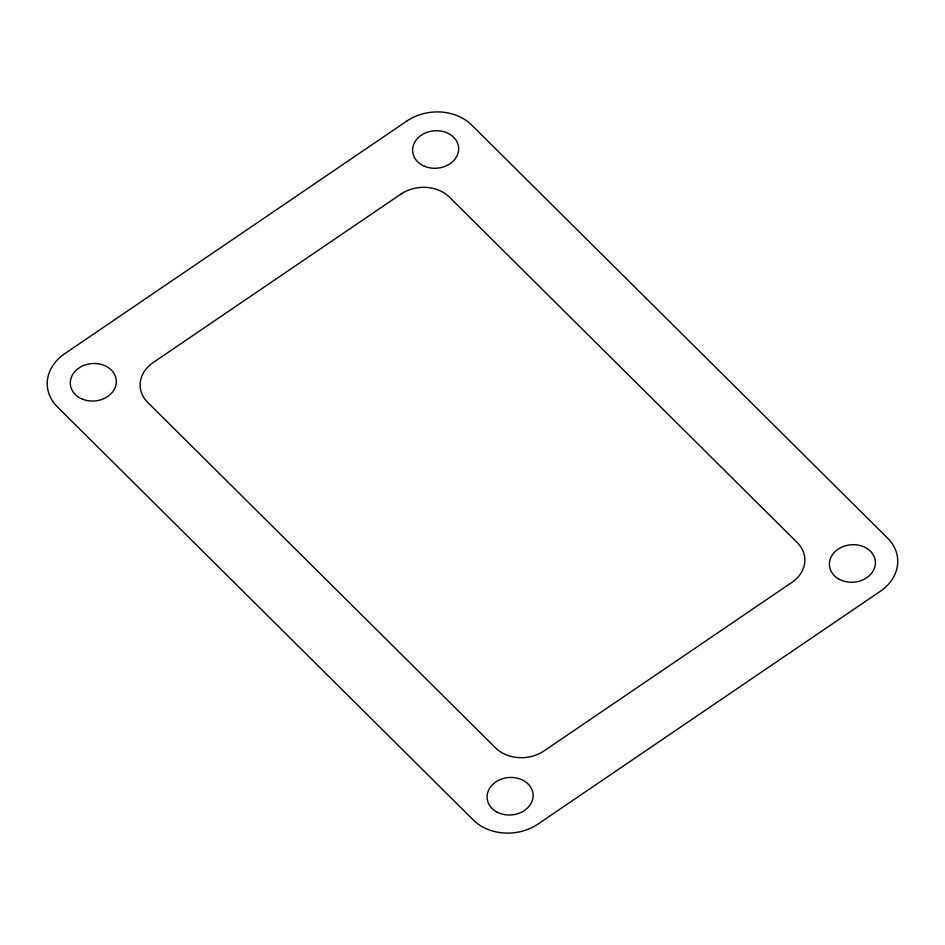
<?xml version="1.0" encoding="UTF-8"?>
<svg xmlns="http://www.w3.org/2000/svg" width="945" height="945" viewBox="0 0 945 945"><rect width="100%" height="100%" fill="white"/><g stroke="black" fill="none" stroke-linecap="round" stroke-linejoin="round"><path stroke-width="1.42" d="M406.917 120.995L64.614 353.773A46.128 37.505 -5.2 0 0 57.267 406.763L474.059 820.732A46.14 37.517 -5.2 0 0 538.071 824.016L880.374 591.251A46.14 37.517 -5.2 0 0 888.43 538.957L471.649 125A46.128 37.505 -5.2 0 0 406.917 120.995M400.869 194.127L153.149 362.573A34.599 28.126 -5.2 0 0 147.644 402.334L495.57 747.885A34.599 28.126 -5.2 0 0 544.107 750.885L791.839 582.439A34.599 28.126 -5.2 0 0 797.344 542.69L449.418 197.127A34.599 28.126 -5.2 0 0 400.869 194.127M838.711 578.978A23.058 18.758 -5.2 0 0 875.283 564.874A23.058 18.758 -5.2 0 0 843.2 546.529A23.058 18.758 -5.2 0 0 838.711 578.978M424.518 166.296A23.058 18.758 -5.2 0 0 458.644 148.4A23.058 18.758 -5.2 0 0 423.679 133.8A23.058 18.758 -5.2 0 0 424.518 166.296M82.487 399.18A23.058 18.758 -5.2 0 0 116.318 380.906A23.058 18.758 -5.2 0 0 81.105 366.719A23.058 18.758 -5.2 0 0 82.487 399.18M496.397 811.743A23.058 18.758 -5.2 0 0 532.98 797.639A23.058 18.758 -5.2 0 0 500.897 779.294A23.058 18.758 -5.2 0 0 496.397 811.743"/></g></svg>
